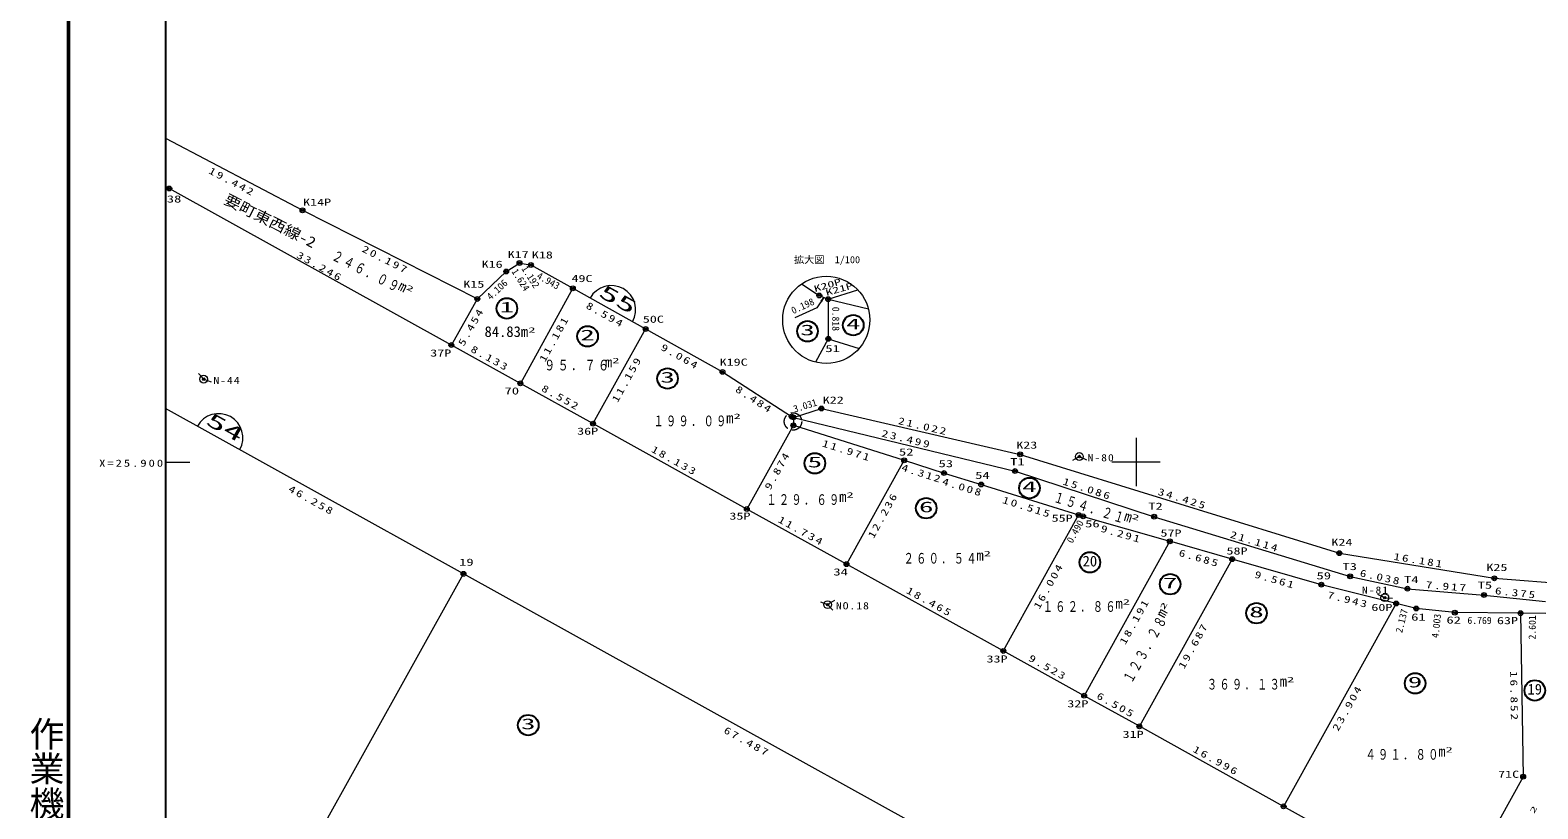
# Model space of a CAD drawing. Units: millimetres, scale not verified, with parts at other scales. Extents: x 56786042 to 57254500, y 25771750 to 26117216.
# Drawn here: x 56786042 to 56941402, y 25864273 to 25944483 of the extents above; entities that cross this region are included whole.
import ezdxf
from ezdxf.enums import TextEntityAlignment as Align

# ---------------------------------------------------------------- set-up
doc = ezdxf.new("R2010")
doc.units = ezdxf.units.MM
doc.header["$LTSCALE"] = 500
doc.header["$PDMODE"] = 32
doc.header["$PDSIZE"] = 250
doc.linetypes.add('USER1', pattern=[4, 3, -1])
doc.layers.add('レイヤ1', color=7, linetype='Continuous', lineweight=13)
doc.layers.add('基準点', color=7, linetype='Continuous', lineweight=13)
doc.styles.add('@ＭＳ ゴシック', font='')
doc.styles.add('ＭＳ ゴシック', font='')
doc.styles.get('@ＭＳ ゴシック').set_extended_font_data('@MS Gothic')
doc.styles.get('ＭＳ ゴシック').set_extended_font_data('MS Gothic')

# ---------------------------------------------------------------- blocks, each defined once
blk = doc.blocks.new('open_arrow')
at = {"color": 0, "linetype": 'Continuous', "lineweight": -2}
blk.add_lwpolyline([(7.5, 1.25), (0, 0), (7.5, -1.25)], dxfattribs=at)

msp = doc.modelspace()

# ---------------------------------------------------------------- linework, layer by layer
at = {"layer": 'レイヤ1', "lineweight": 50}
msp.add_line((56790000, 26110000), (56790000, 25790000), dxfattribs=at)
at = {"layer": 'レイヤ1', "lineweight": 25}
msp.add_line((56800000, 26100000), (56800000, 25800000), dxfattribs=at)
at = {"layer": 'レイヤ1'}
for p, q in [((56800000, 25933341.7), (56814106, 25925926)), ((56800376, 25928172), (56800000, 25928387.6)), ((56829448, 25912044), (56800376, 25928172)), ((56814106, 25925926), (56832122, 25916797)), ((56835100, 25919624), (56836468, 25920499)), ((56836468, 25920499), (56837643, 25920297)), ((56837643, 25920297), (56841960, 25917890)), ((56832122, 25916797), (56835100, 25919624)), ((56841960, 25917890), (56836560, 25908099)), ((56841960, 25917890), (56849465, 25913702)), ((56865527.6, 25918338), (56867354.6, 25917157.3)), ((56868269.6, 25916777.3), (56871324.7, 25917742.5)), ((56829448, 25912044), (56832122, 25916797)), ((56867116.5, 25915890.5), (56864848.9, 25914837.7)), ((56867834.9, 25916957.9), (56867116.5, 25915890.5)), ((56867354.6, 25917157.3), (56868269.6, 25916777.3)), ((56868269.6, 25916777.3), (56868289.6, 25912687.3)), ((56868269.6, 25916777.3), (56872423.3, 25915771.2)), ((56849465, 25913702), (56844039, 25903951)), ((56849465, 25913702), (56857378, 25909281)), ((56868289.6, 25912687.3), (56866957.9, 25910291.2)), ((56868289.6, 25912687.3), (56871458.6, 25911685.3)), ((56836560, 25908099), (56829448, 25912044)), ((56844039, 25903951), (56836560, 25908099)), ((56857378, 25909281), (56864504, 25904676)), ((56830698, 25888487), (56800000, 25905511.9)), ((56864687, 25904600), (56867577, 25905513)), ((56867577, 25905513), (56888061, 25900789)), ((56859894, 25895151), (56844039, 25903951)), ((56864691, 25903782), (56859894, 25895151)), ((56864504, 25904676), (56864687, 25904600)), ((56864687, 25904600), (56864691, 25903782)), ((56864687, 25904600), (56887526, 25899068)), ((56864691, 25903782), (56876105, 25900173)), ((56876105, 25900173), (56870164, 25889476)), ((56876105, 25900173), (56880213, 25898862)), ((56888061, 25900789), (56920947, 25890611)), ((56880213, 25898862), (56884045, 25897688)), ((56887526, 25899068), (56901862, 25894369)), ((56884045, 25897688), (56894078, 25894541)), ((56870164, 25889476), (56859894, 25895151)), ((56894078, 25894541), (56886323, 25880541)), ((56894078, 25894541), (56894546, 25894395)), ((56894546, 25894395), (56903477, 25891833)), ((56901862, 25894369), (56922061, 25888221)), ((56903477, 25891833), (56894653, 25875925)), ((56909902, 25889987), (56903477, 25891833)), ((56886323, 25880541), (56870164, 25889476)), ((56909902, 25889987), (56900345, 25872775)), ((56919096, 25887362), (56909902, 25889987)), ((56920947, 25890611), (56936920, 25888025)), ((56800000, 25833331.1), (56830698, 25888487)), ((56889730, 25855780), (56830698, 25888487)), ((56922061, 25888221), (56927963, 25886945)), ((56936920, 25888025), (57017567, 25881678)), ((56926800, 25885427), (56919096, 25887362)), ((56927963, 25886945), (56935854, 25886300)), ((56935854, 25886300), (56942192, 25885615)), ((56926800, 25885427), (56915204, 25864524)), ((56928874, 25884910), (56926800, 25885427)), ((56932854, 25884484), (56928874, 25884910)), ((56939623, 25884434), (56932854, 25884484)), ((56942224, 25884402), (56939623, 25884434)), ((56939623, 25884434), (56939888, 25867584)), ((56894653, 25875925), (56886323, 25880541)), ((56900345, 25872775), (56894653, 25875925)), ((56915204, 25864524), (56900345, 25872775)), ((56939888, 25867584), (56932780, 25854769)), ((56932780, 25854769), (56915204, 25864524))]:
    msp.add_line(p, q, dxfattribs=at)
at = {"layer": 'レイヤ1', "lineweight": 18}
for p, q in [((56867834.9, 25916957.9), (56867834.6, 25916957.5)), ((56900000, 25902500), (56900000, 25897500)), ((56800000, 25900000), (56802500, 25900000)), ((56902500, 25900000), (56897500, 25900000))]:
    msp.add_line(p, q, dxfattribs=at)
at = {"layer": 'レイヤ1'}
for centre, radius in [((56800376, 25928172), 250), ((56814106, 25925926), 250), ((56836468, 25920499), 250), ((56837643, 25920297), 250), ((56835100, 25919624), 250), ((56868076.9, 25914640.7), 4491.1), ((56841960, 25917890), 250), ((56867354.6, 25917157.3), 250), ((56832122, 25916797), 250), ((56868269.6, 25916777.3), 250), ((56849465, 25913702), 250), ((56868289.6, 25912687.3), 250), ((56829448, 25912044), 250), ((56857378, 25909281), 250), ((56836560, 25908099), 250), ((56864504, 25904676), 250), ((56864687, 25904600), 250), ((56867577, 25905513), 250), ((56844039, 25903951), 250), ((56864691, 25903782), 250), ((56876105, 25900173), 250), ((56888061, 25900789), 250), ((56880213, 25898862), 250), ((56887526, 25899068), 250), ((56884045, 25897688), 250), ((56859894, 25895151), 250), ((56894078, 25894541), 250), ((56894546, 25894395), 250), ((56901862, 25894369), 250), ((56903477, 25891833), 250), ((56920947, 25890611), 250), ((56870164, 25889476), 250), ((56909902, 25889987), 250), ((56830698, 25888487), 250), ((56922061, 25888221), 250), ((56936920, 25888025), 250), ((56919096, 25887362), 250), ((56927963, 25886945), 250), ((56935854, 25886300), 250), ((56926800, 25885427), 250), ((56928874, 25884910), 250), ((56932854, 25884484), 250), ((56939623, 25884434), 250), ((56886323, 25880541), 250), ((56894653, 25875925), 250), ((56900345, 25872775), 250), ((56939888, 25867584), 250), ((56915204, 25864524), 250)]:
    msp.add_circle(centre, radius, dxfattribs=at)
at = {"layer": 'レイヤ1', "lineweight": 25}
for centre in [(56835168.7, 25915820.5), (56866143.2, 25913469.1), (56870860.7, 25914096.5), (56843482.2, 25912948.4), (56851723.5, 25908601.1), (56866901, 25899865.8), (56889015.1, 25897316.2), (56878377.1, 25895242.1), (56895242.8, 25889661.8), (56903509.4, 25887412.8), (56912411.6, 25884425.7), (56928752.3, 25877199.4), (56941084.1, 25876467.3), (56837368.8, 25872896.4)]:
    msp.add_circle(centre, 1060.7, dxfattribs=at)
at = {"layer": 'レイヤ1', "linetype": 'USER1'}
msp.add_circle((56864648.5, 25904172.7), 898.2, dxfattribs=at)
at = {"layer": 'レイヤ1', "lineweight": 18}
for centre, start, end in [((56845932, 25915673.5), 330.83726, 150.83726), ((56805456.9, 25902485.6), 330.9875, 150.9875)]:
    msp.add_arc(centre, 2500, start, end, dxfattribs=at)
at = {"layer": 'レイヤ1'}
for p in [(56800376, 25928172), (56814106, 25925926), (56836468, 25920499), (56837643, 25920297), (56835100, 25919624), (56841960, 25917890), (56867354.6, 25917157.3), (56832122, 25916797), (56868269.6, 25916777.3), (56849465, 25913702), (56868289.6, 25912687.3), (56829448, 25912044), (56836560, 25908099), (56857378, 25909281), (56864504, 25904676), (56867577, 25905513), (56844039, 25903951), (56864687, 25904600), (56864691, 25903782), (56876105, 25900173), (56888061, 25900789), (56880213, 25898862), (56887526, 25899068), (56884045, 25897688), (56859894, 25895151), (56894078, 25894541), (56894546, 25894395), (56901862, 25894369), (56903477, 25891833), (56870164, 25889476), (56909902, 25889987), (56920947, 25890611), (56830698, 25888487), (56922061, 25888221), (56936920, 25888025), (56919096, 25887362), (56927963, 25886945), (56935854, 25886300), (56926800, 25885427), (56928874, 25884910), (56932854, 25884484), (56939623, 25884434), (56886323, 25880541), (56894653, 25875925), (56900345, 25872775), (56939888, 25867584), (56915204, 25864524)]:
    msp.add_point(p, dxfattribs=at)
at = {"layer": '基準点'}
for p, q in [((56803385.3, 25909122.8), (56803927.1, 25908534.2)), ((56803927.1, 25908534.2), (56804679.6, 25908262.4)), ((56894157, 25900563), (56893467.4, 25900157.5)), ((56894157, 25900563), (56894883.2, 25900227.4)), ((56925627, 25886019), (56924900.8, 25886354.6)), ((56867467.6, 25885583.8), (56868220, 25885312)), ((56868909.6, 25885717.5), (56868220, 25885312)), ((56868220, 25885312), (56868760.8, 25884722.5)), ((56925627, 25886019), (56926426.1, 25885980.6))]:
    msp.add_line(p, q, dxfattribs=at)
for centre in [(56803927, 25908534), (56894157, 25900563), (56925627, 25886019), (56868220, 25885312)]:
    msp.add_circle(centre, 400, dxfattribs=at)
for p in [(56803927, 25908534), (56894157, 25900563), (56925627, 25886019), (56868220, 25885312)]:
    msp.add_point(p, dxfattribs=at)

# ---------------------------------------------------------------- block references
at = {"layer": 'レイヤ1', "lineweight": 18, "xscale": 62.8, "yscale": 62.8, "rotation": 236.1}
msp.add_blockref('open_arrow', (56867834.9, 25916957.9), dxfattribs=at)

# ---------------------------------------------------------------- texts
at = {"layer": 'レイヤ1', "style": 'ＭＳ ゴシック'}
for s, height, width, p in [('38', 733.1, 1.5, (56800124.3, 25926509.5)), ('K14P', 733.1, 1.45, (56814163.8, 25926176.4)), ('K16', 733.1, 1.45, (56832560.1, 25919782.1)), ('K17', 733.1, 1.45, (56835244.3, 25920780.5)), ('K18', 733.1, 1.45, (56837735.4, 25920743)), ('拡大図\u30001/100', 733.1, 1.05, (56864745.4, 25920257)), ('49C', 733.1, 1.45, (56841819.4, 25918315.4)), ('K15', 733.1, 1.45, (56830676.5, 25917728.7)), ('1', 1100, 2, (56834418.7, 25915070.5)), ('50C', 733.1, 1.45, (56849173.2, 25914124)), ('3', 1100, 2, (56865393.2, 25912719.1)), ('4', 1100, 2, (56870110.7, 25913346.5)), ('2', 549.9, 2, (56837365.6, 25913152.5)), ('2', 1100, 2, (56842732.2, 25912198.4)), ('37P', 733.1, 1.45, (56827264.7, 25910642)), ('51', 733.1, 1.5, (56867983.3, 25911102)), ('2', 549.9, 2, (56846020.7, 25910015.2)), ('K19C', 733.1, 1.45, (56857086.2, 25909703)), ('3', 1100, 2, (56850973.5, 25907851.1)), ('70', 733.1, 1.5, (56834925, 25906735.3)), ('K22', 733.1, 1.45, (56867715.1, 25905792.5)), ('2', 549.9, 2, (56858522.7, 25904266.1)), ('36P', 733.1, 1.45, (56842404, 25902587.3)), ('K23', 733.1, 1.45, (56887657, 25901154.9)), ('5', 1100, 2, (56866151, 25899115.8)), ('52', 733.1, 1.5, (56875570.2, 25900444.2)), ('53', 733.1, 1.5, (56879649.6, 25899247.4)), ('T1', 733.1, 1.5, (56887030.6, 25899443.8)), ('54', 733.1, 1.5, (56883424.5, 25898044.9)), ('4', 1100, 2, (56888265.1, 25896566.2)), ('2', 549.9, 2, (56870156.4, 25896162.6)), ('6', 1100, 2, (56877627.1, 25894492.1)), ('T2', 733.1, 1.5, (56901255.2, 25894856.1)), ('35P', 733.1, 1.45, (56858097.7, 25893841.7)), ('55P', 733.1, 1.45, (56891298.5, 25893627.2)), ('56', 733.1, 1.5, (56894754.5, 25893046.2)), ('57P', 733.1, 1.45, (56902513.8, 25892094.7)), ('2', 549.9, 2, (56884297.7, 25890117.5)), ('58P', 733.1, 1.45, (56909319.6, 25890248.7)), ('K24', 733.1, 1.45, (56920127.4, 25891146.6)), ('19', 733.1, 1.5, (56830245.9, 25889093.4)), ('T3', 733.1, 1.5, (56921269.1, 25888646.4)), ('K25', 733.1, 1.45, (56936100.4, 25888560.6)), ('34', 733.1, 1.5, (56868811.7, 25888090.9)), ('7', 1100, 2, (56902759.4, 25886662.8)), ('59', 733.1, 1.5, (56918596.9, 25887695.1)), ('T4', 733.1, 1.5, (56927616.7, 25887301.9)), ('T5', 733.1, 1.5, (56935199.2, 25886725.4)), ('2', 549.9, 2, (56898626.3, 25885146.8)), ('8', 1100, 2, (56911661.6, 25883675.7)), ('60P', 733.1, 1.45, (56924245.1, 25884434.3)), ('61', 733.1, 1.5, (56928349.5, 25883439.9)), ('62', 733.1, 1.5, (56931985, 25883133.6)), ('63P', 733.1, 1.45, (56937187.4, 25883076.4)), ('33P', 733.1, 1.45, (56884588.6, 25879127)), ('2', 549.9, 2, (56915551, 25877142.8)), ('9', 1100, 2, (56928002.3, 25876449.4)), ('32P', 733.1, 1.45, (56892918.6, 25874511)), ('3', 1100, 2, (56836618.8, 25872146.4)), ('31P', 733.1, 1.45, (56898610.6, 25871361)), ('2', 549.9, 2, (56931891.7, 25869916.5)), ('71C', 733.1, 1.45, (56937307, 25867248.5))]:
    msp.add_text(s, height=height, dxfattribs=dict(at, width=width)).set_placement(p, align=Align.BOTTOM_LEFT)
for s, height, rotation, width, p in [('要町東西線-2', 1100, 333.128, 1.15, (56805760.2, 25926387.7)), ('K20P', 659.8, 15.85, 1.6, (56866963, 25917316.4)), ('2', 549.9, 333.128, 2, (56824657.8, 25917675.8)), ('55', 1466, 330.837, 2, (56844297.4, 25916726.9)), ('K21P', 659.8, 15.85, 1.6, (56868172, 25916910.9)), ('54', 1466, 330.988, 2, (56803819.6, 25903534.7)), ('2', 549.9, 342.585, 2, (56899480.9, 25894008.9)), ('2', 549.9, 60.983, 2, (56903040.4, 25884647.2)), ('2', 549.9, 60.985, 2, (56941157.1, 25863665.7))]:
    msp.add_text(s, height=height, rotation=rotation, dxfattribs=dict(at, width=width)).set_placement(p, align=Align.BOTTOM_LEFT)
at = {"layer": 'レイヤ1'}
for s, height, rotation, style, p in [('4.106', 733.1, 43.51, 'ＭＳ ゴシック', (56833657.6, 25916474.7)), ('1.624', 733.1, 302.604, 'ＭＳ ゴシック', (56835427.4, 25919503.8)), ('1.192', 733.1, 302.604, 'ＭＳ ゴシック', (56836453.1, 25919800.5)), ('4.943', 733.1, 330.858, 'ＭＳ ゴシック', (56838066.8, 25918766.4)), ('m', 1100, 333.128, 'ＭＳ ゴシック', (56823717.6, 25917479.6)), ('0.198', 733.1, 24.905, 'ＭＳ ゴシック', (56864764.7, 25915019.2)), ('0.818', 733.1, 270.28, 'ＭＳ ゴシック', (56868473.5, 25915983.3)), ('3.031', 733.1, 17.532, 'ＭＳ ゴシック', (56864879.8, 25904870.7)), ('0.490', 733.1, 61.017, 'ＭＳ ゴシック', (56893627.8, 25891457.4)), ('m', 1100, 342.585, 'ＭＳ ゴシック', (56898585.7, 25893660.9)), ('m', 1100, 60.983, 'ＭＳ ゴシック', (56903201.3, 25883700.3)), ('2.137', 733.1, 76.003, 'ＭＳ ゴシック', (56927634.1, 25882287.6)), ('4.003', 733.1, 83.891, 'ＭＳ ゴシック', (56931390.7, 25881818.2)), ('6.769', 733.1, 359.577, 'ＭＳ ゴシック', (56934145.2, 25883105.6)), ('2.601', 733.1, 89.295, 'ＭＳ ゴシック', (56941390.2, 25881712)), ('作業機関\u3000福岡都市技術株式会社 大分事務所', 2629, 270, '@ＭＳ ゴシック', (56785626.1, 25873813.4))]:
    msp.add_text(s, height=height, rotation=rotation, dxfattribs=dict(at, style=style)).set_placement(p, align=Align.BOTTOM_LEFT)
at = {"layer": 'レイヤ1', "style": 'ＭＳ ゴシック'}
for s, p in [('84.83m', (56832865.6, 25912552.5)), ('m', (56845270.7, 25909415.2)), ('m', (56857772.7, 25903666.1)), ('m', (56869406.4, 25895562.6)), ('m', (56883547.7, 25889517.5)), ('20', (56894492.8, 25888911.8)), ('m', (56897876.3, 25884546.8)), ('m', (56914801, 25876542.8)), ('19', (56940334.1, 25875717.3)), ('m', (56931141.7, 25869316.5))]:
    msp.add_text(s, height=1100, dxfattribs=at).set_placement(p, align=Align.BOTTOM_LEFT)
at = {"layer": 'レイヤ1', "attachment_point": 7, "style": 'ＭＳ ゴシック'}
for s, insert, char_height, rotation in [('\\T1.3;\\W1.35;19.442', (56804356, 25929762), 733.1, 332.268), ('\\T1.3;\\W1.35;20.197', (56820150.5, 25921694.2), 733.1, 333.128), ('\\T1.3;\\W1.35;33.246', (56813413.7, 25921079.6), 733.1, 330.98), ('\\T1.23;\\W0.7;２４６．０９', (56817027.4, 25920869.6), 1100, 333.128), ('\\T1.29;\\W1.35;5.454', (56830743.1, 25911861.8), 733.1, 60.638), ('\\T1.29;\\W1.35;8.594', (56843235.8, 25915883.5), 733.1, 330.837), ('\\T1.3;\\W1.35;11.181', (56839103.4, 25910225.8), 733.1, 61.122), ('\\T1.29;\\W1.35;8.133', (56831355.5, 25911403), 733.1, 330.983), ('\\T1.29;\\W1.35;9.064', (56850945.4, 25911579.9), 733.1, 330.808), ('\\T1.3;\\W1.35;11.159', (56846585, 25906058.4), 733.1, 60.906), ('\\T1.29;\\W1.35;8.552', (56838651, 25907356.3), 733.1, 330.986), ('\\T1.29;\\W1.35;8.484', (56858627.7, 25907299.2), 733.1, 327.128), ('\\T1.3;\\W1.35;23.499', (56873723.8, 25902616.9), 733.1, 346.384), ('\\T1.3;\\W1.35;21.022', (56875427.9, 25903907.7), 733.1, 347.014), ('\\T1.3;\\W1.35;11.971', (56867589.1, 25901608), 733.1, 342.454), ('\\T1.3;\\W1.35;18.133', (56849968.2, 25901077.2), 733.1, 330.968), ('\\T1.29;\\W1.35;9.874', (56862321.2, 25897048), 733.1, 60.935), ('\\T1.29;\\W1.35;4.312', (56875762.2, 25899118.3), 733.1, 342.3), ('\\T1.3;\\W1.35;46.258', (56812567, 25897001.4), 733.1, 330.988), ('\\T1.29;\\W1.35;4.008', (56879951.2, 25897681.8), 733.1, 342.967), ('\\T1.3;\\W1.35;15.086', (56892380.7, 25897687.2), 733.1, 341.852), ('\\T1.3;\\W1.35;34.425', (56902174.9, 25896630.2), 733.1, 342.803), ('\\T1.3;\\W1.35;12.236', (56872969.7, 25892056.3), 733.1, 60.953), ('\\T1.3;\\W1.35;10.515', (56886160.1, 25895778.5), 733.1, 342.585), ('\\T1.23;\\W0.7;１５４．２１', (56891429.5, 25895905.6), 1100, 342.585), ('\\T1.3;\\W1.35;11.734', (56863030.4, 25893834.5), 733.1, 331.076), ('\\T1.29;\\W1.35;9.291', (56896294, 25892822.8), 733.1, 343.994), ('\\T1.3;\\W1.35;21.114', (56909628.1, 25892214.3), 733.1, 343.071), ('\\T1.29;\\W1.35;6.685', (56904339.8, 25890336.6), 733.1, 343.97), ('\\T1.3;\\W1.35;16.004', (56890038.8, 25884772.6), 733.1, 61.017), ('\\T1.3;\\W1.35;16.181', (56926497.6, 25889915), 733.1, 350.804), ('\\T1.29;\\W1.35;9.561', (56912150.2, 25888097.1), 733.1, 344.065), ('\\T1.29;\\W1.35;6.038', (56923001.7, 25888222.2), 733.1, 347.801), ('\\T1.29;\\W1.35;7.917', (56929831.8, 25886992.9), 733.1, 355.327), ('\\T1.3;\\W1.35;18.465', (56876245, 25886530.3), 733.1, 331.06), ('\\T1.29;\\W1.35;7.943', (56919665.6, 25885980.5), 733.1, 345.901), ('\\T1.29;\\W1.35;6.375', (56936956.6, 25886382), 733.1, 353.832), ('\\T1.3;\\W1.35;18.191', (56898901.7, 25881110.7), 733.1, 60.983), ('\\T1.23;\\W0.7;１２３．２８', (56899563.3, 25877141.7), 1100, 60.983), ('\\T1.3;\\W1.35;19.687', (56904959, 25878612.8), 733.1, 60.959), ('\\T1.29;\\W1.35;9.523', (56888839.5, 25879563.5), 733.1, 331.007), ('\\T1.3;\\W1.35;16.852', (56938534.2, 25878462.5), 733.1, 270.901), ('\\T1.3;\\W1.35;23.904', (56920838.6, 25872207.2), 733.1, 60.981), ('\\T1.29;\\W1.35;6.505', (56895850.5, 25875679.1), 733.1, 331.039), ('\\T1.3;\\W1.35;67.487', (56857431.4, 25872134.6), 733.1, 331.011), ('\\T1.3;\\W1.35;16.996', (56905776.2, 25870176.3), 733.1, 330.957)]:
    msp.add_mtext(s, dxfattribs=dict(at, insert=insert, char_height=char_height, rotation=rotation))
for s, insert, char_height in [('\\T1.23;\\W0.75;９５．７６', (56839020.7, 25909415.2), 1100), ('\\T1.23;\\W0.7;１９９．０９', (56850272.7, 25903666.1), 1100), ('\\T1.31;\\W1.3;X=25.900', (56793150, 25899500), 733.1), ('\\T1.23;\\W0.7;１２９．６９', (56861906.4, 25895562.6), 1100), ('\\T1.23;\\W0.7;２６０．５４', (56876047.7, 25889517.5), 1100), ('\\T1.23;\\W0.7;１６２．８６', (56890376.3, 25884546.8), 1100), ('\\T1.23;\\W0.7;３６９．１３', (56907301, 25876542.8), 1100), ('\\T1.23;\\W0.7;４９１．８０', (56923641.7, 25869316.5), 1100)]:
    msp.add_mtext(s, dxfattribs=dict(at, insert=insert, char_height=char_height))
at = {"layer": '基準点', "char_height": 733.1, "attachment_point": 7, "style": 'ＭＳ ゴシック'}
for s, insert in [('\\T1.17;\\W1.2;N-44', (56804927.5, 25908034)), ('\\T1.17;\\W1.2;N-80', (56895007.5, 25900063)), ('\\T1.17;\\W1.2;N-81', (56923270.9, 25886428.1)), ('\\T1.17;\\W1.2;NO.18', (56869070.5, 25884812))]:
    msp.add_mtext(s, dxfattribs=dict(at, insert=insert))

doc.saveas('drawing.dxf')
